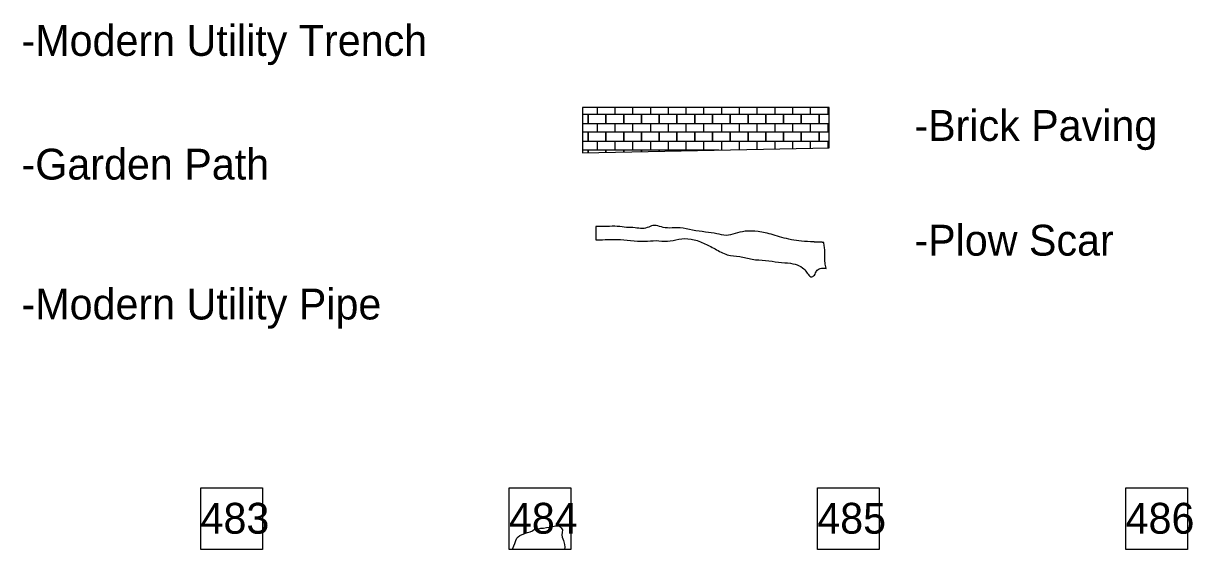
# Model space of a CAD drawing. Extents: x -756 to -644, y -309 to -230.
# Drawn here: x -730.75 to -692.84, y -270 to -252.94 of the extents above; entities that cross this region are included whole.
import ezdxf

# ---------------------------------------------------------------- set-up
doc = ezdxf.new("R2010")
doc.units = 0
for name, color, linetype in [('Key', 7, 'Continuous'), ('Quadrat Boundaries', 7, 'Continuous'), ('Quadrat Labels Large', 7, 'Continuous'), ('Stone', 7, 'Continuous')]:
    doc.layers.add(name, color=color, linetype=linetype)

msp = doc.modelspace()

# ---------------------------------------------------------------- linework, layer by layer
at = {"layer": 'Key'}
for p, q in [((-712.62, -255.664), (-712.62, -257.137)), ((-704.62, -255.664), (-712.62, -255.664)), ((-712.15, -255.664), (-712.15, -255.896)), ((-711.574, -255.664), (-711.574, -255.896)), ((-710.998, -255.664), (-710.998, -255.896)), ((-710.422, -255.664), (-710.422, -255.896)), ((-709.846, -255.664), (-709.846, -255.896)), ((-709.27, -255.664), (-709.27, -255.896)), ((-708.694, -255.664), (-708.694, -255.896)), ((-708.118, -255.664), (-708.118, -255.896)), ((-707.542, -255.664), (-707.542, -255.896)), ((-706.966, -255.664), (-706.966, -255.896)), ((-706.39, -255.664), (-706.39, -255.896)), ((-705.814, -255.664), (-705.814, -255.896)), ((-705.238, -255.664), (-705.238, -255.896)), ((-704.662, -255.664), (-704.662, -255.896)), ((-704.62, -256.975), (-704.62, -255.664)), ((-712.15, -256.184), (-712.15, -256.472)), ((-711.574, -256.184), (-711.574, -256.472)), ((-710.998, -256.184), (-710.998, -256.472)), ((-710.422, -256.184), (-710.422, -256.472)), ((-709.846, -256.184), (-709.846, -256.472)), ((-709.27, -256.184), (-709.27, -256.472)), ((-708.694, -256.184), (-708.694, -256.472)), ((-708.118, -256.184), (-708.118, -256.472)), ((-707.542, -256.184), (-707.542, -256.472)), ((-706.966, -256.184), (-706.966, -256.472)), ((-706.39, -256.184), (-706.39, -256.472)), ((-705.814, -256.184), (-705.814, -256.472)), ((-705.238, -256.184), (-705.238, -256.472)), ((-704.95, -256.184), (-704.62, -256.184)), ((-704.662, -256.184), (-704.662, -256.472)), ((-712.62, -257.137), (-704.62, -256.975)), ((-712.15, -256.76), (-712.15, -257.048)), ((-711.574, -256.76), (-711.574, -257.048)), ((-710.998, -256.76), (-710.998, -257.048)), ((-710.422, -256.76), (-710.422, -257.048)), ((-709.846, -256.76), (-709.846, -257.048)), ((-709.27, -256.76), (-709.27, -257.048)), ((-708.694, -256.76), (-708.694, -257.048)), ((-708.118, -256.76), (-708.118, -257.046)), ((-707.542, -256.76), (-707.542, -257.034)), ((-706.966, -256.76), (-706.966, -257.023)), ((-706.39, -256.76), (-706.39, -257.011)), ((-705.814, -256.76), (-705.814, -257)), ((-705.238, -256.76), (-705.238, -256.988)), ((-704.95, -256.76), (-704.62, -256.76)), ((-704.662, -256.76), (-704.662, -256.976))]:
    msp.add_line(p, q, dxfattribs=at)
for points in [[(-712.62, -256.184), (-712.438, -256.184), (-712.438, -255.896), (-712.62, -255.896)], [(-704.62, -255.896), (-704.95, -255.896), (-704.95, -256.184)], [(-712.62, -256.76), (-712.438, -256.76), (-712.438, -256.472), (-712.62, -256.472)], [(-704.62, -256.472), (-704.95, -256.472), (-704.95, -256.76)], [(-712.438, -257.133), (-712.438, -257.048), (-712.62, -257.048)], [(-711.862, -257.122), (-711.862, -257.048), (-712.438, -257.048), (-712.438, -257.133)], [(-711.286, -257.11), (-711.286, -257.048), (-711.862, -257.048), (-711.862, -257.122)], [(-710.71, -257.098), (-710.71, -257.048), (-711.286, -257.048), (-711.286, -257.11)], [(-710.134, -257.087), (-710.134, -257.048), (-710.71, -257.048), (-710.71, -257.098)], [(-709.558, -257.075), (-709.558, -257.048), (-710.134, -257.048), (-710.134, -257.087)], [(-708.982, -257.064), (-708.982, -257.048), (-709.558, -257.048), (-709.558, -257.075)], [(-708.406, -257.052), (-708.406, -257.048), (-708.982, -257.048), (-708.982, -257.064)], [(-708.198, -257.048), (-708.406, -257.048), (-708.406, -257.052)], [(-712.192, -259.524), (-712.192, -259.954)]]:
    msp.add_lwpolyline(points, dxfattribs=at)
for points in [[(-712.438, -256.184), (-711.862, -256.184), (-711.862, -255.896), (-712.438, -255.896)], [(-711.862, -256.184), (-711.286, -256.184), (-711.286, -255.896), (-711.862, -255.896)], [(-711.286, -256.184), (-710.71, -256.184), (-710.71, -255.896), (-711.286, -255.896)], [(-710.71, -256.184), (-710.134, -256.184), (-710.134, -255.896), (-710.71, -255.896)], [(-710.134, -256.184), (-709.558, -256.184), (-709.558, -255.896), (-710.134, -255.896)], [(-709.558, -256.184), (-708.982, -256.184), (-708.982, -255.896), (-709.558, -255.896)], [(-708.982, -256.184), (-708.406, -256.184), (-708.406, -255.896), (-708.982, -255.896)], [(-708.406, -256.184), (-707.83, -256.184), (-707.83, -255.896), (-708.406, -255.896)], [(-707.83, -256.184), (-707.254, -256.184), (-707.254, -255.896), (-707.83, -255.896)], [(-707.254, -256.184), (-706.678, -256.184), (-706.678, -255.896), (-707.254, -255.896)], [(-706.678, -256.184), (-706.102, -256.184), (-706.102, -255.896), (-706.678, -255.896)], [(-706.102, -256.184), (-705.526, -256.184), (-705.526, -255.896), (-706.102, -255.896)], [(-705.526, -256.184), (-704.95, -256.184), (-704.95, -255.896), (-705.526, -255.896)], [(-712.438, -256.76), (-711.862, -256.76), (-711.862, -256.472), (-712.438, -256.472)], [(-711.862, -256.76), (-711.286, -256.76), (-711.286, -256.472), (-711.862, -256.472)], [(-711.286, -256.76), (-710.71, -256.76), (-710.71, -256.472), (-711.286, -256.472)], [(-710.71, -256.76), (-710.134, -256.76), (-710.134, -256.472), (-710.71, -256.472)], [(-710.134, -256.76), (-709.558, -256.76), (-709.558, -256.472), (-710.134, -256.472)], [(-709.558, -256.76), (-708.982, -256.76), (-708.982, -256.472), (-709.558, -256.472)], [(-708.982, -256.76), (-708.406, -256.76), (-708.406, -256.472), (-708.982, -256.472)], [(-708.406, -256.76), (-707.83, -256.76), (-707.83, -256.472), (-708.406, -256.472)], [(-707.83, -256.76), (-707.254, -256.76), (-707.254, -256.472), (-707.83, -256.472)], [(-707.254, -256.76), (-706.678, -256.76), (-706.678, -256.472), (-707.254, -256.472)], [(-706.678, -256.76), (-706.102, -256.76), (-706.102, -256.472), (-706.678, -256.472)], [(-706.102, -256.76), (-705.526, -256.76), (-705.526, -256.472), (-706.102, -256.472)], [(-705.526, -256.76), (-704.95, -256.76), (-704.95, -256.472), (-705.526, -256.472)]]:
    msp.add_lwpolyline(points, close=True, dxfattribs=at)
for points, degree in [([(-705.123, -260.028), (-705.417, -260.009), (-705.853, -259.981), (-706.468, -259.781), (-706.925, -259.677), (-707.37, -259.661), (-707.671, -259.759), (-707.965, -259.846), (-708.258, -259.751), (-708.626, -259.708), (-709.058, -259.65), (-709.463, -259.544), (-709.811, -259.59), (-710.068, -259.549), (-710.296, -259.464), (-710.47, -259.545), (-710.676, -259.613), (-710.912, -259.557), (-711.192, -259.563), (-711.485, -259.51), (-711.827, -259.528), (-712.069, -259.525), (-712.192, -259.524)], 3), ([(-712.192, -259.954), (-712.104, -259.955), (-711.907, -259.958), (-711.503, -259.931), (-711.07, -259.978), (-710.6, -260.023), (-710.237, -259.963), (-709.866, -260.033), (-709.506, -259.924), (-709.105, -259.903), (-708.694, -260.058), (-708.323, -260.248), (-707.931, -260.48), (-707.52, -260.471), (-707.128, -260.61), (-706.685, -260.616), (-706.261, -260.691), (-705.863, -260.71), (-705.577, -260.782), (-705.394, -260.94), (-705.315, -261.07), (-705.185, -261.208), (-705.067, -261.064), (-705.026, -260.931), (-704.875, -260.862), (-704.777, -260.877), (-704.725, -260.885)], 3), ([(-704.794, -260.041), (-704.904, -260.037), (-705.013, -260.032), (-705.123, -260.028)], 2), ([(-704.725, -260.885), (-704.737, -260.821), (-704.765, -260.704), (-704.763, -260.512), (-704.759, -260.349), (-704.771, -260.189), (-704.799, -260.096), (-704.794, -260.041)], 3)]:
    msp.add_open_spline(points, degree=degree, dxfattribs=at)
at = {"layer": 'Quadrat Boundaries'}
for p, q in [((-725, -270), (-725, -268)), ((-725, -268), (-723, -268)), ((-723, -268), (-723, -270)), ((-715, -270), (-715, -268)), ((-715, -268), (-713, -268)), ((-713, -268), (-713, -270)), ((-705, -270), (-705, -268)), ((-705, -268), (-703, -268)), ((-703, -268), (-703, -270)), ((-695, -270), (-695, -268)), ((-695, -268), (-693, -268)), ((-693, -268), (-693, -270)), ((-723, -270), (-725, -270)), ((-713, -270), (-715, -270)), ((-703, -270), (-705, -270)), ((-693, -270), (-695, -270))]:
    msp.add_line(p, q, dxfattribs=at)
at = {"layer": 'Stone'}
msp.add_lwpolyline([(-714.892, -270), (-714.866, -269.93), (-714.852, -269.882), (-714.821, -269.802), (-714.784, -269.709), (-714.753, -269.632), (-714.713, -269.584), (-714.656, -269.547), (-714.52, -269.49), (-714.406, -269.45), (-714.318, -269.419), (-714.247, -269.388), (-714.174, -269.339), (-714.097, -269.32), (-714.043, -269.325), (-713.969, -269.305), (-713.887, -269.303), (-713.785, -269.285), (-713.697, -269.274), (-713.64, -269.254), (-713.595, -269.254), (-713.538, -269.243), (-713.489, -269.226), (-713.453, -269.217), (-713.404, -269.223), (-713.353, -269.251), (-713.311, -269.297), (-713.271, -269.356), (-713.282, -269.442), (-713.294, -269.518), (-713.279, -269.601), (-713.262, -269.652), (-713.243, -269.703), (-713.228, -269.751), (-713.206, -269.831), (-713.197, -269.924), (-713.206, -270), (-714.891, -269.998)], dxfattribs=at)

# ---------------------------------------------------------------- texts
at = {"layer": 'Key'}
for s, p in [('-Modern Utility Trench', (-730.813, -253.995)), ('-Brick Paving', (-701.859, -256.751)), ('-Garden Path', (-730.813, -258.005)), ('-Plow Scar', (-701.859, -260.47)), ('-Modern Utility Pipe', (-730.813, -262.54))]:
    msp.add_text(s, height=1, dxfattribs=at).set_placement(p)
at = {"layer": 'Quadrat Labels Large'}
for s, p in [('483', (-725.009, -269.484)), ('484', (-715.009, -269.484)), ('485', (-705.009, -269.484)), ('486', (-695.009, -269.484))]:
    msp.add_text(s, height=1, dxfattribs=at).set_placement(p)

doc.saveas('drawing.dxf')
